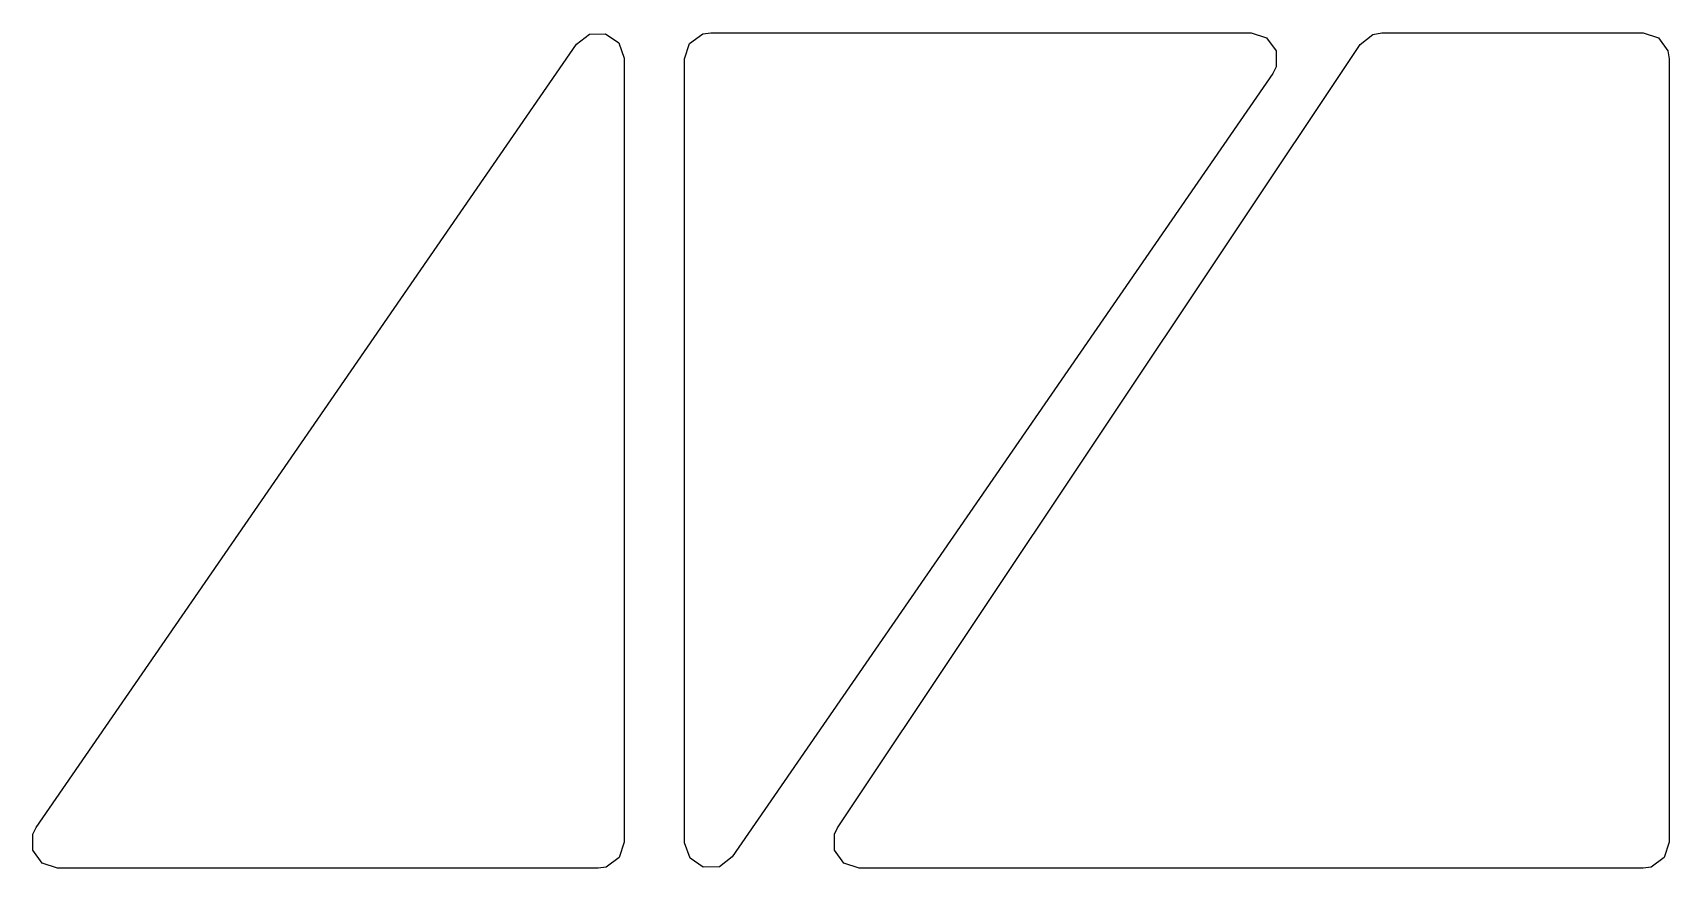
# Model space of a CAD drawing. Extents: x 104.6 to 203.6, y -109.2 to -90.9.
# Drawn here: x 197.34 to 203.6, y -94.1 to -90.9 of the extents above.
import ezdxf

# ---------------------------------------------------------------- set-up
doc = ezdxf.new("R2010")
doc.units = 0
doc.layers.add('BLACK', color=7, linetype='CONTINUOUS')

msp = doc.modelspace()

# ---------------------------------------------------------------- linework, layer by layer
at = {"layer": 'BLACK', "linetype": 'CONTINUOUS'}
for p, q in [((197.349239, -93.943237), (199.417672, -90.943237)), ((199.417672, -90.943237), (199.46676, -90.905686)), ((199.46676, -90.905686), (199.528544, -90.90416)), ((199.528544, -90.90416), (199.579426, -90.939242)), ((199.579426, -90.939242), (199.59997, -90.997531)), ((199.831567, -91), (199.850665, -90.941221)), ((199.850665, -90.941221), (199.900665, -90.904894)), ((199.900665, -90.904894), (199.931567, -90.9)), ((199.931567, -90.9), (202, -90.9)), ((200.416795, -93.94453), (202.416795, -90.94453)), ((202, -90.9), (202.058779, -90.919098)), ((202.058779, -90.919098), (202.095106, -90.969098)), ((202.416795, -90.94453), (202.46529, -90.906217)), ((202.46529, -90.906217), (202.5, -90.9)), ((202.5, -90.9), (203.5, -90.9)), ((203.5, -90.9), (203.558779, -90.919098)), ((203.558779, -90.919098), (203.595106, -90.969098)), ((199.59997, -90.997531), (199.6, -91)), ((199.6, -91), (199.6, -94)), ((199.831567, -94), (199.831567, -91)), ((202.095106, -90.969098), (202.095106, -91.030902)), ((203.595106, -90.969098), (203.6, -91)), ((203.6, -91), (203.6, -94)), ((202.082328, -91.056763), (200.013895, -94.056763)), ((202.095106, -91.030902), (202.082328, -91.056763)), ((197.336461, -93.969098), (197.349239, -93.943237)), ((200.404894, -93.969098), (200.416795, -93.94453)), ((197.336461, -94.030902), (197.336461, -93.969098)), ((199.6, -94), (199.580902, -94.058779)), ((199.831597, -94.002469), (199.831567, -94)), ((199.852141, -94.060758), (199.831597, -94.002469)), ((200.404894, -94.030902), (200.404894, -93.969098)), ((203.6, -94), (203.580902, -94.058779)), ((197.372788, -94.080902), (197.336461, -94.030902)), ((199.580902, -94.058779), (199.530902, -94.095106)), ((199.903023, -94.09584), (199.852141, -94.060758)), ((200.013895, -94.056763), (199.964807, -94.094314)), ((200.441221, -94.080902), (200.404894, -94.030902)), ((203.580902, -94.058779), (203.530902, -94.095106)), ((197.431567, -94.1), (197.372788, -94.080902)), ((199.5, -94.1), (197.431567, -94.1)), ((199.530902, -94.095106), (199.5, -94.1)), ((199.964807, -94.094314), (199.903023, -94.09584)), ((200.5, -94.1), (200.441221, -94.080902)), ((203.5, -94.1), (200.5, -94.1)), ((203.530902, -94.095106), (203.5, -94.1))]:
    msp.add_line(p, q, dxfattribs=at)

doc.saveas('drawing.dxf')
